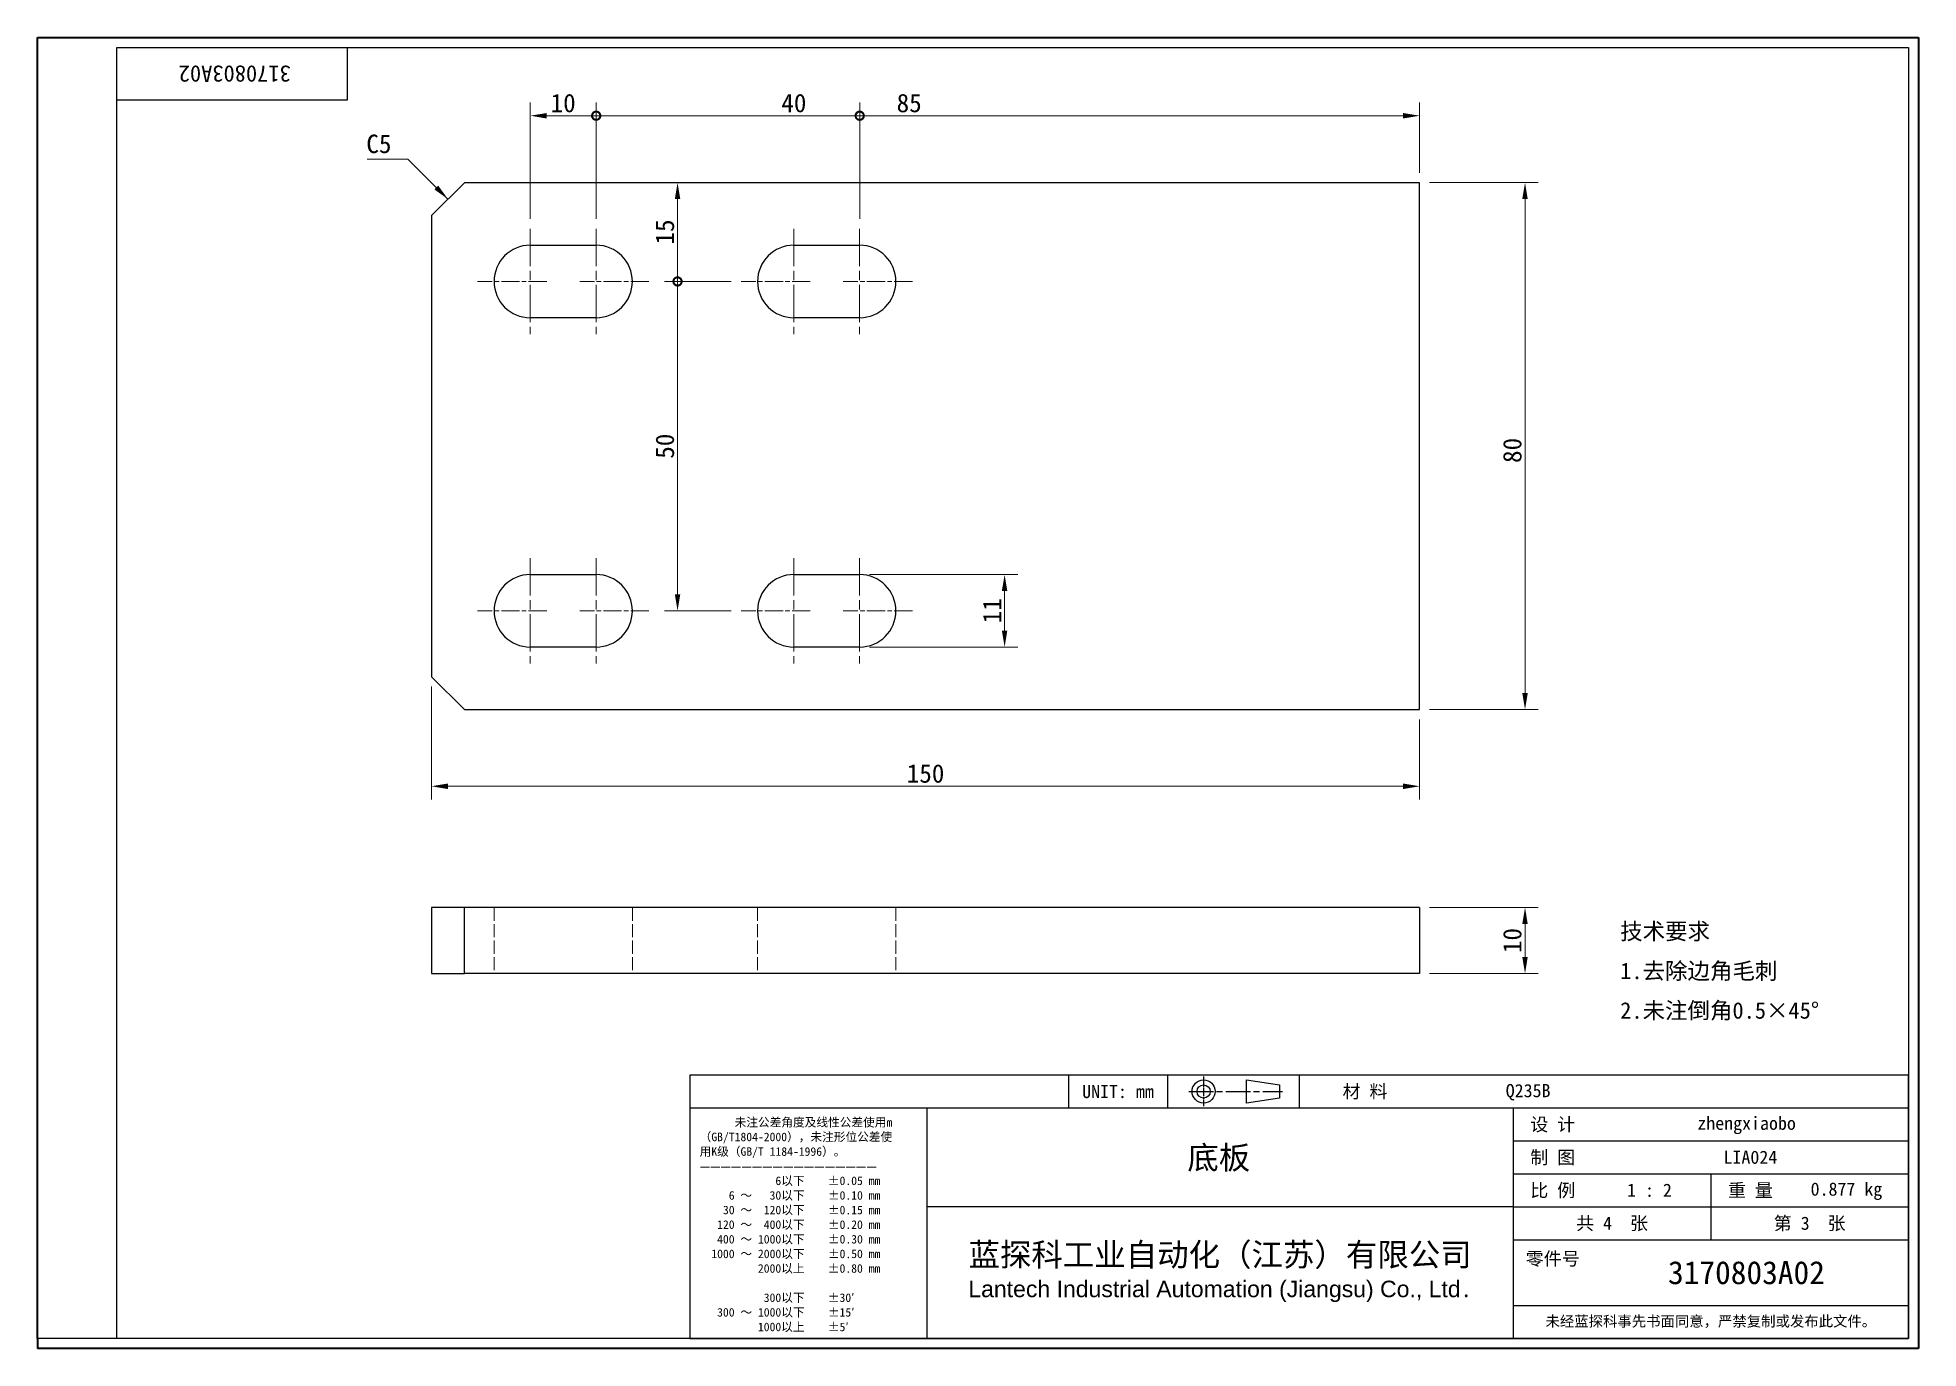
# Model space of a CAD drawing. Header units: millimetres. Extents: x 6 to 292, y 5 to 205.
import ezdxf
from ezdxf.enums import TextEntityAlignment as Align

# ---------------------------------------------------------------- set-up
doc = ezdxf.new("R2010")
doc.units = ezdxf.units.MM
doc.linetypes.add('CHAIN', pattern=[0.3543, 0.2362, -0.0295, 0.0591, -0.0295])
doc.linetypes.add('DASHED', pattern=[0.2067, 0.1654, -0.0413])
for name, color, linetype, lineweight in [('1', 7, 'Continuous', 18), ('可见 (ISO)', 7, 'Continuous', 25), ('图框 (ISO)', 7, 'Continuous', 35), ('标题 (ISO)', 7, 'Continuous', 25)]:
    doc.layers.add(name, color=color, linetype=linetype, lineweight=lineweight)
for name, color, linetype, lineweight, true_color in [('中心标记 (ISO)', 1, 'CHAIN', 18, 0xff0000), ('尺寸 (ISO)', 7, 'Continuous', 18, 0x008000), ('符号 (ISO)', 7, 'Continuous', 18, 0x008000), ('隐藏 (ISO)', 5, 'DASHED', 18, 0x0000ff)]:
    doc.layers.add(name, color=color, linetype=linetype, lineweight=lineweight, true_color=true_color)
doc.styles.add('文本样式164', font='SimSun.ttf')
doc.styles.add('文本样式165', font='SimSun.ttf')
doc.styles.add('文本样式74', font='SimSun.ttf')
doc.styles.add('最新国标', font='simfang.ttf')
doc.styles.add('注释文本 (ISO)', font='simfang.ttf')
doc.dimstyles.new('默认 (GB)', dxfattribs={"dimtxt": 2.8, "dimasz": 2.5, "dimexe": 2, "dimexo": 1.5, "dimgap": 0.5, "dimtad": 1, "dimtoh": 1, "dimdsep": 46, "dimtxsty": '最新国标', "dimcen": 0.09, "dimdle": 10, "dimclrd": 256, "dimclre": 256, "dimclrt": 256, "dimaunit": 1, "dimadec": 3, "dimazin": 2, "dimtfac": 0.535714, "dimtdec": 3, "dimtmove": 0, "dimatfit": 3, "dimfxl": 0, "dimtolj": 1, "dimlwd": -1, "dimlwe": -1, "dimarcsym": 0})
doc.dimstyles.new('默认 (GB)$7', dxfattribs={"dimtxt": 2.8, "dimasz": 2.5, "dimexe": 2, "dimexo": 1.5, "dimgap": 0.5, "dimtad": 1, "dimtoh": 1, "dimdsep": 46, "dimtxsty": '最新国标', "dimcen": 0.09, "dimdle": 10, "dimclrd": 256, "dimclre": 256, "dimclrt": 256, "dimaunit": 1, "dimadec": 3, "dimazin": 2, "dimtfac": 0.535714, "dimtdec": 3, "dimtmove": 0, "dimatfit": 3, "dimfxl": 0, "dimtolj": 1, "dimlwd": -1, "dimlwe": -1, "dimarcsym": 0})

# ---------------------------------------------------------------- blocks, each defined once
blk = doc.blocks.new('图框 最新国标')
at = {"layer": '图框 (ISO)'}
for p, q in [((6, 7), (6, 204.5)), ((6, 204.5), (291.5, 204.5)), ((291.5, 204.5), (291.5, 5.5)), ((6, 7), (6, 5.5)), ((6, 7), (6, 5.5)), ((291.5, 5.5), (6, 5.5))]:
    blk.add_line(p, q, dxfattribs=at)
at = {"layer": '图框 (ISO)', "color": 7, "linetype": 'Continuous', "lineweight": 25}
for p, q in [((18, 203), (290, 203)), ((18, 7), (18, 203)), ((18, 203), (290, 203)), ((53, 203), (53, 195)), ((290, 203), (290, 7)), ((290, 203), (290, 7)), ((53, 195), (18, 195)), ((290, 7), (6, 7)), ((290, 7), (18, 7))]:
    blk.add_line(p, q, dxfattribs=at)
at = {"layer": '图框 (ISO)', "style": '文本样式74'}
blk.add_attdef('零件代号_001', (44.43, 200.25), '', height=2.5, rotation=180, dxfattribs=at)
blk = doc.blocks.new('标题栏 最新国标')
at = {"layer": '标题 (ISO)'}
for p, q in [((381.98, -183.84), (196.98, -183.84)), ((196.98, -183.84), (196.98, -223.84)), ((254.48, -183.84), (254.48, -188.84)), ((269.48, -183.84), (269.48, -188.84)), ((281.48, -188.09), (281.48, -184.59)), ((281.48, -184.59), (286.48, -185.34)), ((286.48, -185.34), (286.48, -187.34)), ((289.48, -183.84), (289.48, -188.84)), ((381.98, -223.84), (381.98, -183.84)), ((383.48, -183.84), (383.48, -225.34)), ((286.48, -187.34), (281.48, -188.09)), ((196.98, -188.84), (381.98, -188.84)), ((232.98, -188.84), (232.98, -223.84)), ((321.98, -188.84), (321.98, -223.84)), ((321.98, -193.84), (381.98, -193.84)), ((321.98, -198.84), (381.98, -198.84)), ((351.98, -198.84), (351.98, -208.84)), ((321.98, -203.84), (232.98, -203.84)), ((321.98, -203.84), (381.98, -203.84)), ((321.98, -208.84), (381.98, -208.84)), ((321.98, -218.84), (381.98, -218.84)), ((196.98, -223.84), (381.98, -223.84)), ((383.48, -225.34), (196.98, -225.34))]:
    blk.add_line(p, q, dxfattribs=at)
at = {"layer": '标题 (ISO)', "linetype": 'CHAIN', "ltscale": 5.000333}
blk.add_line((274.98, -184.09), (274.98, -188.59), dxfattribs=at)
at = {"layer": '标题 (ISO)', "linetype": 'CHAIN', "ltscale": 15.834605}
blk.add_line((272.73, -186.34), (286.98, -186.34), dxfattribs=at)
at = {"layer": '标题 (ISO)'}
for radius in [1.75, 1]:
    blk.add_circle((274.98, -186.34), radius, dxfattribs=at)
at = {"layer": '1', "style": '文本样式164'}
for s, p in [('UNIT: mm', (261.98, -186.34)), ('材 料', (299.48, -186.34)), ('设 计', (327.98, -191.34)), ('制 图', (327.98, -196.34)), ('比 例', (327.98, -201.34)), ('重 量', (357.98, -201.34)), ('共 4  张', (336.98, -206.34)), ('第 3  张', (366.98, -206.34))]:
    blk.add_text(s, height=2, dxfattribs=at).set_placement(p, align=Align.MIDDLE_CENTER)
at = {"layer": '标题 (ISO)', "style": '注释文本 (ISO)'}
for s, insert, char_height, attachment_point, line_spacing_factor in [('\\fSimSun|b0|i0;{\\H1.3000;      未注公差角度及线性公差使用m\\P}\\fSimSun|b0|i0;{\\H1.3000;（GB/T1804-2000），未注形位公差使\\P}\\fSimSun|b0|i0;{\\H1.3000;用K级（GB/T 1184-1996）。\\P}\\fSimSun|b0|i0;{\\H1.3000;—————————————————\\P}\\fSimSun|b0|i0;{\\H1.3000;             6以下    ±0.05 mm\\P}\\fSimSun|b0|i0;{\\H1.3000;     6 ～   30以下    ±0.10 mm\\P}\\fSimSun|b0|i0;{\\H1.3000;    30 ～  120以下    ±0.15 mm\\P}\\fSimSun|b0|i0;{\\H1.3000;   120 ～  400以下    ±0.20 mm\\P}\\fSimSun|b0|i0;{\\H1.3000;   400 ～ 1000以下    ±0.30 mm\\P}\\fSimSun|b0|i0;{\\H1.3000;  1000 ～ 2000以下    ±0.50 mm\\P}\\fSimSun|b0|i0;{\\H1.3000;          2000以上    ±0.80 mm\\P}\\fSimSun|b0|i0;{\\H1.3000;\\P}\\fSimSun|b0|i0;{\\H1.3000;           300以下    ±30′\\P}\\fSimSun|b0|i0;{\\H1.3000;   300 ～ 1000以下    ±15′\\P}\\fSimSun|b0|i0;{\\H1.3000;          1000以上    ±5′}', (198.48, -206.63), 1.3, 4, 1.023913), ('{\\fMicrosoft YaHei|b0|i0|c134|p34;\\H1.75x;蓝探科工业自动化（江苏）有限公司\\P\\fArial|b0|i0|c0|p34;\\H0.71429x;Lantech Industrial Automation (Jiangsu) Co., Ltd\\fFangSong|b0|i0|c134|p49;.\\H1.15195x; }', (277.48, -213.84), 2, 5, 0.978695)]:
    blk.add_mtext(s, dxfattribs=dict(at, insert=insert, char_height=char_height, attachment_point=attachment_point, line_spacing_factor=line_spacing_factor))
at = {"layer": '标题 (ISO)', "attachment_point": 5, "style": '注释文本 (ISO)'}
for s, insert, char_height in [('\\fFangSong|b0|i0;LIA024', (357.98, -196.34), 2), ('\\fFangSong|b0|i0;零件号', (327.98, -211.84), 2), ('\\fSimSun|b0|i0;{\\H1.6000;未经蓝探科事先书面同意，严禁复制或发布此文件。}', (351.98, -221.34), 1.6)]:
    blk.add_mtext(s, dxfattribs=dict(at, insert=insert, char_height=char_height))
at = {"layer": '标题 (ISO)'}
for tag, p, height, style in [('材料_001', (320.84, -187.21), 2, '注释文本 (ISO)'), ('设计人_001', (349.92, -192.16), 2, '注释文本 (ISO)'), ('库存编号_001', (272.51, -198.13), 3.5, '文本样式165'), ('视图比例_001', (339.26, -202.33), 2, '注释文本 (ISO)'), ('质量\\P3;_001', (367.12, -202.16), 2, '注释文本 (ISO)'), ('零件代号_001', (345.48, -215.59), 3.5, '文本样式165')]:
    blk.add_attdef(tag, p, '', height=height, dxfattribs=dict(at, style=style))
blk = doc.blocks.new('*D5')
at = {"layer": 'Defpoints', "color": 0, "transparency": 16777216}
for p in [(215.79, 182.48), (231.79, 182.48), (215.79, 102.48)]:
    blk.add_point(p, dxfattribs=at)
at = {"layer": '尺寸 (ISO)', "color": 116, "true_color": 0x00803f, "transparency": 16777216}
for p, q in [((217.29, 182.48), (233.79, 182.48)), ((231.79, 104.98), (231.79, 179.98)), ((217.29, 102.48), (233.79, 102.48))]:
    blk.add_line(p, q, dxfattribs=at)
for points in [[(231.37, 179.98), (232.2, 179.98), (231.79, 182.48)], [(231.37, 104.98), (232.2, 104.98), (231.79, 102.48)]]:
    blk.add_solid(points, dxfattribs=at)
at = {"layer": '尺寸 (ISO)', "transparency": 16777216, "insert": (229.87, 141.83), "char_height": 2.8, "attachment_point": 5, "rotation": 90, "style": '最新国标'}
blk.add_mtext('\\A1;80', dxfattribs=at)
blk = doc.blocks.new('_DotSmall')
at = {"color": 0, "linetype": 'ByBlock', "const_width": 0.5}
blk.add_lwpolyline([(-0.0625, 0, 1), (0.0625, 0, 1)], format="xyb", close=True, dxfattribs=at)
blk = doc.blocks.new('*D6')
at = {"layer": 'Defpoints', "color": 0, "transparency": 16777216}
for p in [(90.79, 192.64), (80.79, 175.48), (90.79, 175.48)]:
    blk.add_point(p, dxfattribs=at)
at = {"layer": '尺寸 (ISO)', "color": 116, "true_color": 0x00803f, "transparency": 16777216}
for p, q in [((80.79, 176.98), (80.79, 194.64)), ((90.79, 176.98), (90.79, 194.64)), ((83.29, 192.64), (90.79, 192.64))]:
    blk.add_line(p, q, dxfattribs=at)
blk.add_solid([(83.29, 193.05), (83.29, 192.22), (80.79, 192.64)], dxfattribs=at)
at = {"layer": '尺寸 (ISO)', "color": 116, "true_color": 0x00803f, "transparency": 16777216, "xscale": 2.5, "yscale": 2.5, "zscale": 2.5}
blk.add_blockref('_DotSmall', (90.79, 192.64), dxfattribs=at)
at = {"layer": '尺寸 (ISO)', "transparency": 16777216, "insert": (85.78, 194.55), "char_height": 2.8, "attachment_point": 5, "style": '最新国标'}
blk.add_mtext('\\A1;10', dxfattribs=at)
blk = doc.blocks.new('*D8')
at = {"layer": 'Defpoints', "color": 0, "transparency": 16777216}
for p in [(215.79, 192.64), (215.79, 182.48), (130.79, 175.48)]:
    blk.add_point(p, dxfattribs=at)
at = {"layer": '尺寸 (ISO)', "color": 116, "true_color": 0x00803f, "transparency": 16777216}
for p, q in [((130.79, 176.98), (130.79, 194.64)), ((215.79, 183.98), (215.79, 194.64)), ((130.79, 192.64), (213.29, 192.64))]:
    blk.add_line(p, q, dxfattribs=at)
blk.add_solid([(213.29, 193.05), (213.29, 192.22), (215.79, 192.64)], dxfattribs=at)
at = {"layer": '尺寸 (ISO)', "color": 116, "true_color": 0x00803f, "transparency": 16777216, "xscale": 2.5, "yscale": 2.5, "zscale": 2.5, "rotation": 180}
blk.add_blockref('_DotSmall', (130.79, 192.64), dxfattribs=at)
at = {"layer": '尺寸 (ISO)', "transparency": 16777216, "insert": (138.3, 194.55), "char_height": 2.8, "attachment_point": 5, "style": '最新国标'}
blk.add_mtext('\\A1;85', dxfattribs=at)
blk = doc.blocks.new('*D9')
at = {"layer": 'Defpoints', "color": 0, "transparency": 16777216}
for p in [(130.79, 192.64), (90.79, 175.48), (130.79, 175.48)]:
    blk.add_point(p, dxfattribs=at)
at = {"layer": '尺寸 (ISO)', "color": 116, "true_color": 0x00803f, "transparency": 16777216}
for p, q in [((90.79, 176.98), (90.79, 194.64)), ((130.79, 176.98), (130.79, 194.64)), ((90.79, 192.64), (130.79, 192.64))]:
    blk.add_line(p, q, dxfattribs=at)
at = {"layer": '尺寸 (ISO)', "color": 116, "true_color": 0x00803f, "transparency": 16777216, "xscale": 2.5, "yscale": 2.5, "zscale": 2.5, "rotation": 180}
blk.add_blockref('_DotSmall', (90.79, 192.64), dxfattribs=at)
at = {"layer": '尺寸 (ISO)', "color": 116, "true_color": 0x00803f, "transparency": 16777216, "xscale": 2.5, "yscale": 2.5, "zscale": 2.5}
blk.add_blockref('_DotSmall', (130.79, 192.64), dxfattribs=at)
at = {"layer": '尺寸 (ISO)', "transparency": 16777216, "insert": (120.8, 194.55), "char_height": 2.8, "attachment_point": 5, "style": '最新国标'}
blk.add_mtext('\\A1;40', dxfattribs=at)
blk = doc.blocks.new('*D10')
at = {"layer": 'Defpoints', "color": 0, "transparency": 16777216}
for p in [(103.14, 167.48), (112.79, 167.48), (112.79, 117.48)]:
    blk.add_point(p, dxfattribs=at)
at = {"layer": '尺寸 (ISO)', "color": 116, "true_color": 0x00803f, "transparency": 16777216}
for p, q in [((111.29, 167.48), (101.14, 167.48)), ((103.14, 119.98), (103.14, 167.48)), ((111.29, 117.48), (101.14, 117.48))]:
    blk.add_line(p, q, dxfattribs=at)
blk.add_solid([(102.73, 119.98), (103.56, 119.98), (103.14, 117.48)], dxfattribs=at)
at = {"layer": '尺寸 (ISO)', "color": 116, "true_color": 0x00803f, "transparency": 16777216, "xscale": 2.5, "yscale": 2.5, "zscale": 2.5, "rotation": 90}
blk.add_blockref('_DotSmall', (103.14, 167.48), dxfattribs=at)
at = {"layer": '尺寸 (ISO)', "transparency": 16777216, "insert": (101.23, 142.47), "char_height": 2.8, "attachment_point": 5, "rotation": 90, "style": '最新国标'}
blk.add_mtext('\\A1;50', dxfattribs=at)
blk = doc.blocks.new('*D11')
at = {"layer": 'Defpoints', "color": 0, "transparency": 16777216}
for p in [(103.14, 182.48), (215.79, 182.48), (112.79, 167.48)]:
    blk.add_point(p, dxfattribs=at)
at = {"layer": '尺寸 (ISO)', "color": 116, "true_color": 0x00803f, "transparency": 16777216}
for p, q in [((103.14, 167.48), (103.14, 179.98)), ((111.29, 167.48), (101.14, 167.48))]:
    blk.add_line(p, q, dxfattribs=at)
blk.add_solid([(102.73, 179.98), (103.56, 179.98), (103.14, 182.48)], dxfattribs=at)
at = {"layer": '尺寸 (ISO)', "color": 116, "true_color": 0x00803f, "transparency": 16777216, "xscale": 2.5, "yscale": 2.5, "zscale": 2.5, "rotation": 270}
blk.add_blockref('_DotSmall', (103.14, 167.48), dxfattribs=at)
at = {"layer": '尺寸 (ISO)', "transparency": 16777216, "insert": (101.23, 174.99), "char_height": 2.8, "attachment_point": 5, "rotation": 90, "style": '最新国标'}
blk.add_mtext('\\A1;15', dxfattribs=at)
blk = doc.blocks.new('*D12')
at = {"layer": 'Defpoints', "color": 0, "transparency": 16777216}
for p in [(130.79, 122.98), (130.79, 111.98), (152.79, 111.98)]:
    blk.add_point(p, dxfattribs=at)
at = {"layer": '尺寸 (ISO)', "color": 116, "true_color": 0x00803f, "transparency": 16777216}
for p, q in [((132.29, 122.98), (154.79, 122.98)), ((152.79, 120.48), (152.79, 114.48)), ((132.29, 111.98), (154.79, 111.98))]:
    blk.add_line(p, q, dxfattribs=at)
for points in [[(152.37, 120.48), (153.2, 120.48), (152.79, 122.98)], [(152.37, 114.48), (153.2, 114.48), (152.79, 111.98)]]:
    blk.add_solid(points, dxfattribs=at)
at = {"layer": '尺寸 (ISO)', "transparency": 16777216, "insert": (150.89, 117.48), "char_height": 2.8, "attachment_point": 5, "rotation": 90, "style": '最新国标'}
blk.add_mtext('\\A1;11', dxfattribs=at)
blk = doc.blocks.new('*D13')
at = {"layer": 'Defpoints', "color": 0, "transparency": 16777216}
for p in [(65.79, 107.48), (215.79, 102.48), (215.79, 90.84)]:
    blk.add_point(p, dxfattribs=at)
at = {"layer": '尺寸 (ISO)', "color": 116, "true_color": 0x00803f, "transparency": 16777216}
for p, q in [((65.79, 105.98), (65.79, 88.84)), ((215.79, 100.98), (215.79, 88.84)), ((68.29, 90.84), (213.29, 90.84))]:
    blk.add_line(p, q, dxfattribs=at)
for points in [[(68.29, 91.26), (68.29, 90.42), (65.79, 90.84)], [(213.29, 91.26), (213.29, 90.42), (215.79, 90.84)]]:
    blk.add_solid(points, dxfattribs=at)
at = {"layer": '尺寸 (ISO)', "transparency": 16777216, "insert": (140.79, 92.76), "char_height": 2.8, "attachment_point": 5, "style": '最新国标'}
blk.add_mtext('\\A1;150', dxfattribs=at)
blk = doc.blocks.new('*D14')
at = {"layer": 'Defpoints', "color": 0, "transparency": 16777216}
for p in [(215.79, 72.42), (215.79, 62.42), (231.79, 62.42)]:
    blk.add_point(p, dxfattribs=at)
at = {"layer": '尺寸 (ISO)', "color": 116, "true_color": 0x00803f, "transparency": 16777216}
for p, q in [((217.29, 72.42), (233.79, 72.42)), ((231.79, 69.92), (231.79, 64.92)), ((217.29, 62.42), (233.79, 62.42))]:
    blk.add_line(p, q, dxfattribs=at)
for points in [[(231.37, 69.92), (232.2, 69.92), (231.79, 72.42)], [(231.37, 64.92), (232.2, 64.92), (231.79, 62.42)]]:
    blk.add_solid(points, dxfattribs=at)
at = {"layer": '尺寸 (ISO)', "transparency": 16777216, "insert": (229.87, 67.42), "char_height": 2.8, "attachment_point": 5, "rotation": 90, "style": '最新国标'}
blk.add_mtext('\\A1;10', dxfattribs=at)

msp = doc.modelspace()

# ---------------------------------------------------------------- linework, layer by layer
at = {"layer": '中心标记 (ISO)', "ltscale": 23.990969}
for p, q in [((80.786, 175.476), (80.786, 159.476)), ((90.786, 175.476), (90.786, 159.476)), ((120.786, 175.476), (120.786, 159.476)), ((130.786, 175.476), (130.786, 159.476)), ((80.786, 125.476), (80.786, 109.476)), ((90.786, 125.476), (90.786, 109.476)), ((120.786, 125.476), (120.786, 109.476)), ((130.786, 125.476), (130.786, 109.476))]:
    msp.add_line(p, q, dxfattribs=at)
at = {"layer": '中心标记 (ISO)', "ltscale": 11.667578}
for p, q in [((83.286, 167.476), (72.786, 167.476)), ((98.786, 167.476), (88.286, 167.476)), ((123.286, 167.476), (112.786, 167.476)), ((138.786, 167.476), (128.286, 167.476)), ((83.286, 117.476), (72.786, 117.476)), ((98.786, 117.476), (88.286, 117.476)), ((123.286, 117.476), (112.786, 117.476)), ((138.786, 117.476), (128.286, 117.476))]:
    msp.add_line(p, q, dxfattribs=at)
at = {"layer": '可见 (ISO)'}
for p, q in [((65.786, 177.476), (70.786, 182.476)), ((215.786, 182.476), (70.786, 182.476)), ((215.786, 102.476), (215.786, 182.476)), ((65.786, 177.476), (65.786, 107.476)), ((80.786, 172.976), (90.786, 172.976)), ((120.786, 172.976), (130.786, 172.976)), ((90.786, 161.976), (80.786, 161.976)), ((130.786, 161.976), (120.786, 161.976)), ((80.786, 122.976), (90.786, 122.976)), ((120.786, 122.976), (130.786, 122.976)), ((90.786, 111.976), (80.786, 111.976)), ((130.786, 111.976), (120.786, 111.976)), ((70.786, 102.476), (65.786, 107.476)), ((70.786, 102.476), (215.786, 102.476)), ((70.786, 72.418), (65.786, 72.418)), ((65.786, 72.418), (65.786, 62.418)), ((70.786, 62.418), (70.786, 72.418)), ((215.786, 72.418), (70.786, 72.418)), ((215.786, 72.418), (215.786, 62.418)), ((65.786, 62.418), (70.786, 62.418)), ((215.786, 62.418), (70.786, 62.418))]:
    msp.add_line(p, q, dxfattribs=at)
for centre, start, end in [((80.786, 167.476), 90, 270), ((90.786, 167.476), 270, 90), ((120.786, 167.476), 90, 270), ((130.786, 167.476), 270, 90), ((80.786, 117.476), 90, 270), ((90.786, 117.476), 270, 90), ((120.786, 117.476), 90, 270), ((130.786, 117.476), 270, 90)]:
    msp.add_arc(centre, 5.5, start, end, dxfattribs=at)
at = {"layer": '隐藏 (ISO)', "ltscale": 12.094824}
for p, q in [((75.286, 72.418), (75.286, 62.418)), ((96.286, 72.418), (96.286, 62.418)), ((115.286, 72.418), (115.286, 62.418)), ((136.286, 72.418), (136.286, 62.418))]:
    msp.add_line(p, q, dxfattribs=at)

# ---------------------------------------------------------------- block references
for name, p, values in [('图框 最新国标', (0, 0), {'零件代号_001': '3170803A02'}), ('标题栏 最新国标', (-91.983, 230.844), {'零件代号_001': '3170803A02', '库存编号_001': '底板', '质量\\P3;_001': '0.877 kg', '视图比例_001': '1 : 2', '设计人_001': 'zhengxiaobo', '材料_001': 'Q235B'})]:
    msp.add_blockref(name, p).add_auto_attribs(values)

# ---------------------------------------------------------------- texts
at = {"layer": '符号 (ISO)', "insert": (59.713, 189.771), "char_height": 2.8, "attachment_point": 3, "style": '最新国标'}
msp.add_mtext('C5', dxfattribs=at)
at = {"layer": '符号 (ISO)', "insert": (246.232, 62.661), "char_height": 2.5, "width": 35.55556, "attachment_point": 4, "line_spacing_factor": 1.441304, "style": '注释文本 (ISO)'}
msp.add_mtext('\\fFangSong|b0|i0;{\\H2.5000;技术要求\\P}\\fFangSong|b0|i0;{\\H2.5000;1.去除边角毛刺\\P}\\fFangSong|b0|i0;{\\H2.5000;2.未注倒角0.5×45°}', dxfattribs=at)

# ---------------------------------------------------------------- dimensions: what is measured, and where the dimension line sits
at = {"layer": '尺寸 (ISO)', "color": 116, "true_color": 0x00803f}
for base, p1, p2, angle, override, picture, middle in [((90.786, 192.637), (80.786, 175.476), (90.786, 175.476), 180, {"dimgap": 0.5, "dimtoh": 0, "dimdec": 2, "dimblk2": 'DotSmall', "dimsah": 1, "dimdle": 0, "dimtol": 0, "dimlim": 0, "dimtp": 0, "dimtm": 0, "dimtdec": 3, "dimtofl": 0, "dimatfit": 1}, '*D6', (85.776, 192.637)), ((130.786, 192.637), (90.786, 175.476), (130.786, 175.476), 180, {"dimgap": 0.5, "dimtoh": 0, "dimdec": 2, "dimblk1": 'DotSmall', "dimblk2": 'DotSmall', "dimsah": 1, "dimdle": 0, "dimtol": 0, "dimlim": 0, "dimtp": 0, "dimtm": 0, "dimtdec": 3, "dimtofl": 0, "dimatfit": 1}, '*D9', (120.796, 192.637)), ((215.786, 192.637), (130.786, 175.476), (215.786, 182.476), 180, {"dimgap": 0.5, "dimtoh": 0, "dimdec": 2, "dimblk1": 'DotSmall', "dimsah": 1, "dimdle": 0, "dimtol": 0, "dimlim": 0, "dimtp": 0, "dimtm": 0, "dimtdec": 3, "dimtofl": 0, "dimatfit": 1}, '*D8', (138.296, 192.637)), ((103.144, 182.476), (112.786, 167.476), (215.786, 182.476), 90, {"dimgap": 0.5, "dimtoh": 0, "dimdec": 2, "dimblk1": 'DotSmall', "dimsah": 1, "dimdle": 0, "dimse2": 1, "dimtol": 0, "dimlim": 0, "dimtp": 0, "dimtm": 0, "dimtdec": 3, "dimtofl": 0, "dimatfit": 1}, '*D11', (103.144, 174.986)), ((231.786, 182.476), (215.786, 102.476), (215.786, 182.476), 90, {"dimgap": 0.5, "dimtoh": 0, "dimdec": 2, "dimtol": 0, "dimlim": 0, "dimtp": 0, "dimtm": 0, "dimtdec": 3, "dimtofl": 0, "dimatfit": 1}, '*D5', (231.786, 141.828)), ((103.144, 167.476), (112.786, 117.476), (112.786, 167.476), 90, {"dimgap": 0.5, "dimtoh": 0, "dimdec": 2, "dimblk2": 'DotSmall', "dimsah": 1, "dimdle": 0, "dimtol": 0, "dimlim": 0, "dimtp": 0, "dimtm": 0, "dimtdec": 3, "dimtofl": 0, "dimatfit": 1}, '*D10', (103.144, 142.466)), ((152.786, 111.976), (130.786, 122.976), (130.786, 111.976), 270, {"dimgap": 0.5, "dimtoh": 0, "dimdec": 2, "dimtol": 0, "dimlim": 0, "dimtp": 0, "dimtm": 0, "dimtdec": 3, "dimtofl": 0, "dimatfit": 1}, '*D12', (152.786, 117.476)), ((215.786, 90.841), (65.786, 107.476), (215.786, 102.476), 180, {"dimgap": 0.5, "dimtoh": 0, "dimdec": 2, "dimtol": 0, "dimlim": 0, "dimtp": 0, "dimtm": 0, "dimtdec": 3, "dimtofl": 0, "dimatfit": 1}, '*D13', (140.786, 90.841)), ((231.786, 62.418), (215.786, 72.418), (215.786, 62.418), 90, {"dimgap": 0.5, "dimtoh": 0, "dimdec": 2, "dimtol": 0, "dimlim": 0, "dimtp": 0, "dimtm": 0, "dimtdec": 3, "dimtofl": 0, "dimatfit": 1}, '*D14', (231.786, 67.418))]:
    dim = msp.add_linear_dim(base=base, p1=p1, p2=p2, angle=angle, dimstyle='默认 (GB)', override=override, dxfattribs=at)
    dim.commit()
    dim.dimension.update_dxf_attribs({"geometry": picture, "text_midpoint": middle, "dimtype": 160})

# ---------------------------------------------------------------- leaders
at = {"layer": '符号 (ISO)', "color": 116, "true_color": 0x00803f, "annotation_type": 0, "has_hookline": 1, "hookline_direction": 1, "text_width": 3.712}
msp.add_leader([(68.286, 179.976), (62.213, 186.055), (59.713, 186.055)], dimstyle='默认 (GB)$7', override={"dimgap": 0, "dimtad": 1}, dxfattribs=at)

doc.saveas('drawing.dxf')
